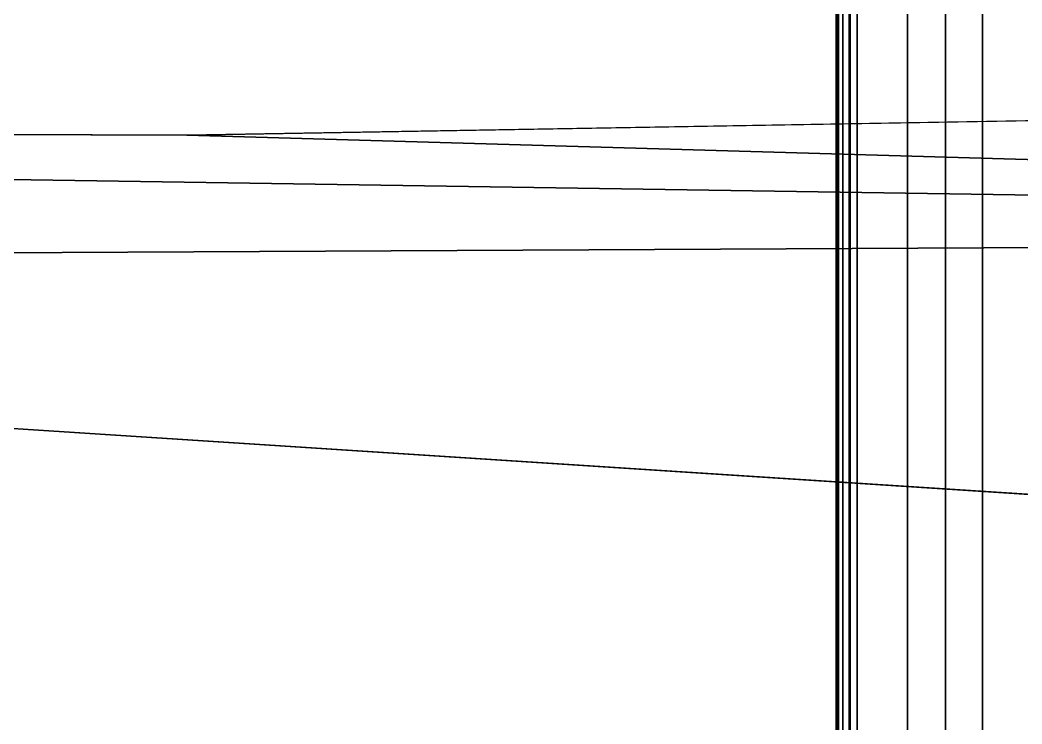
# Model space of a CAD drawing. Header units: metres. Extents: x 104.27 to 106.57, y 32.25 to 36.05.
# Drawn here: x 105.9804 to 106.1416, y 32.5823 to 32.6956 of the extents above; entities that cross this region are included whole.
import ezdxf

# ---------------------------------------------------------------- set-up
doc = ezdxf.new("R2010")
doc.units = ezdxf.units.M
doc.layers.add('KO29', color=7, linetype='Continuous')
doc.layers.add('KO32', color=7, linetype='Continuous')

msp = doc.modelspace()

# ---------------------------------------------------------------- linework, layer by layer
at = {"layer": 'KO29', "color": 37, "linetype": 'ByBlock', "lineweight": 25}
for points, invisible_edges in [([(105.57408, 32.84607, -0.28), (106.42408, 32.60107, -0.28), (106.42408, 32.90107, -0.28)], 3), ([(105.57408, 32.65607, -0.28), (106.42408, 32.60107, -0.28), (105.57408, 32.84607, -0.28)], 2), ([(105.57408, 32.82529, 0.00725), (106.00725, 32.83025, 0.02241), (106.00725, 32.67705, 0.02241)], 14), ([(106.00725, 32.67705, 0.02241), (106.00725, 32.83025, 0.02241), (106.50989, 32.82271, 0.04)], 13), ([(105.57408, 32.67853, 0.00725), (105.57408, 32.82529, 0.00725), (106.00725, 32.67705, 0.02241)], 2), ([(106.50989, 32.82271, 0.04), (106.50989, 32.68571, 0.04), (106.00725, 32.67705, 0.02241)], 12)]:
    msp.add_3dface(points, dxfattribs=dict(at, invisible_edges=invisible_edges))
for points in [[(105.57408, 32.67607, 0), (105.57408, 32.82607, 0), (106.55908, 32.84107, 0), (106.55908, 32.66107, 0)], [(106.55908, 32.84107, 0), (105.57408, 32.82607, 0), (105.57408, 32.67607, 0), (106.55908, 32.66107, 0)], [(106.54098, 32.68558, 0.04), (106.55908, 32.66107, 0), (106.00725, 32.67705, 0.02241), (106.50989, 32.68571, 0.04)], [(106.55908, 32.66107, 0), (105.57408, 32.67607, 0), (105.57408, 32.67853, 0.00725), (106.00725, 32.67705, 0.02241)], [(105.57408, 32.65607, -0.28), (105.57408, 32.67607, 0), (106.55908, 32.66107, 0)], [(105.57408, 32.65607, -0.28), (106.55908, 32.66107, 0), (106.42408, 32.60107, -0.28)]]:
    msp.add_3dface(points, dxfattribs=at)
at = {"layer": 'KO32', "color": 9, "linetype": 'ByBlock', "lineweight": 25}
for points in [[(106.11173, 32.25334, 0.06032), (106.11192, 32.25334, 0.05482), (106.11192, 36.05334, 0.05482), (106.11173, 36.05334, 0.06032)], [(106.11205, 32.25334, 0.06204), (106.11173, 32.25334, 0.06032), (106.11173, 36.05334, 0.06032), (106.11205, 36.05334, 0.06204)], [(106.11192, 32.25334, 0.05482), (106.11207, 32.25334, 0.05413), (106.11207, 36.05334, 0.05413), (106.11192, 36.05334, 0.05482)], [(106.11278, 32.25334, 0.06317), (106.11205, 32.25334, 0.06204), (106.11205, 36.05334, 0.06204), (106.11278, 36.05334, 0.06317)], [(106.11207, 32.25334, 0.05413), (106.1128, 32.25334, 0.05323), (106.1128, 36.05334, 0.05323), (106.11207, 36.05334, 0.05413)], [(106.11378, 32.25334, 0.06395), (106.11278, 32.25334, 0.06317), (106.11278, 36.05334, 0.06317), (106.11378, 36.05334, 0.06395)], [(106.1128, 32.25334, 0.05323), (106.11399, 32.25334, 0.05289), (106.11399, 36.05334, 0.05289), (106.1128, 36.05334, 0.05323)], [(106.11508, 32.25334, 0.0644), (106.11378, 32.25334, 0.06395), (106.11378, 36.05334, 0.06395), (106.11508, 36.05334, 0.0644)], [(106.11399, 32.25334, 0.05289), (106.2619, 32.25334, 0.05806), (106.2619, 36.05334, 0.05806), (106.11399, 36.05334, 0.05289)], [(106.12318, 32.25334, 0.06472), (106.11508, 32.25334, 0.0644), (106.11508, 36.05334, 0.0644), (106.12318, 36.05334, 0.06472)], [(106.12932, 32.25334, 0.06532), (106.12318, 32.25334, 0.06472), (106.12318, 36.05334, 0.06472), (106.12932, 36.05334, 0.06532)], [(106.13524, 32.25334, 0.06665), (106.12932, 32.25334, 0.06532), (106.12932, 36.05334, 0.06532), (106.13524, 36.05334, 0.06665)], [(106.16759, 32.25334, 0.07956), (106.13524, 32.25334, 0.06665), (106.13524, 36.05334, 0.06665), (106.16759, 36.05334, 0.07956)]]:
    msp.add_3dface(points, dxfattribs=at)

doc.saveas('drawing.dxf')
